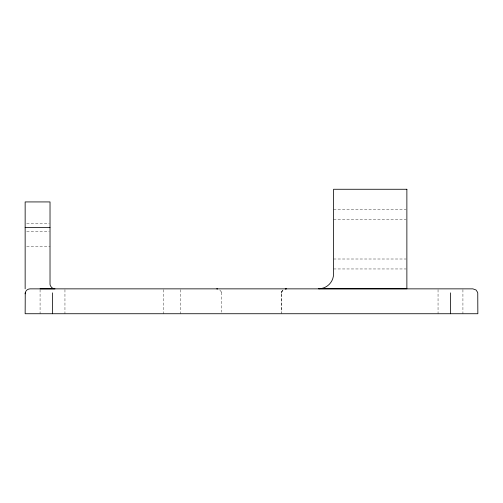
<?xml version="1.0" encoding="UTF-8"?>
<svg xmlns="http://www.w3.org/2000/svg" width="503" height="503" viewBox="0 0 503 503"><rect width="100%" height="100%" fill="white"/><g stroke="black" fill="none" stroke-linecap="round" stroke-linejoin="round"><path stroke-width="0.38" stroke-dasharray="2.52 1.89" d="M281.372 293.343L281.938 291.489L283.164 289.986L281.919 291.489L281.353 293.343L281.328 313.734M283.044 289.986L281.812 291.489L281.246 293.343L281.221 312.2M333.577 209.261L406.091 209.261M333.577 219.214L406.091 219.214M26.703 223.225L49.244 223.225M26.703 231.707L49.244 231.707M26.703 246.514L50.023 246.514M333.577 259.007L406.091 259.007M333.577 268.96L406.091 268.96M219.836 289.986L221.295 291.929M221.276 291.929L221.458 292.388M221.439 292.388L221.653 312.2M462.923 289.634L462.923 313.734M438.05 289.634L438.05 313.734M180.608 289.634L180.608 313.734M163.198 289.634L163.198 313.734M64.95 289.634L64.95 313.734M40.077 289.634L40.077 313.734"/><path stroke-width="0.75" d="M52.513 292.865L52.513 313.734M477.756 292.865L477.85 313.734L25.15 313.734L25.244 292.865M285.226 288.955L286.32 288.86L285.71 288.879M54.997 288.86L30.123 288.86A4.973 4.973 0 0 0 25.15 293.834M25.15 227.444L50.023 227.444M40.077 288.86L472.877 288.86L476.033 289.986L477.636 292.388M216.68 288.86L217.667 288.955M54.028 288.76L51.84 287.729L50.401 285.786A5.879 5.363 0 0 1 50.023 283.887L50.023 201.929L25.15 201.929L25.15 288.86M450.487 292.865L450.487 313.734M406.87 189.266L333.577 189.266L333.577 273.839A14.927 14.927 0 0 1 318.657 288.76L406.87 288.76L406.87 189.266"/></g></svg>
